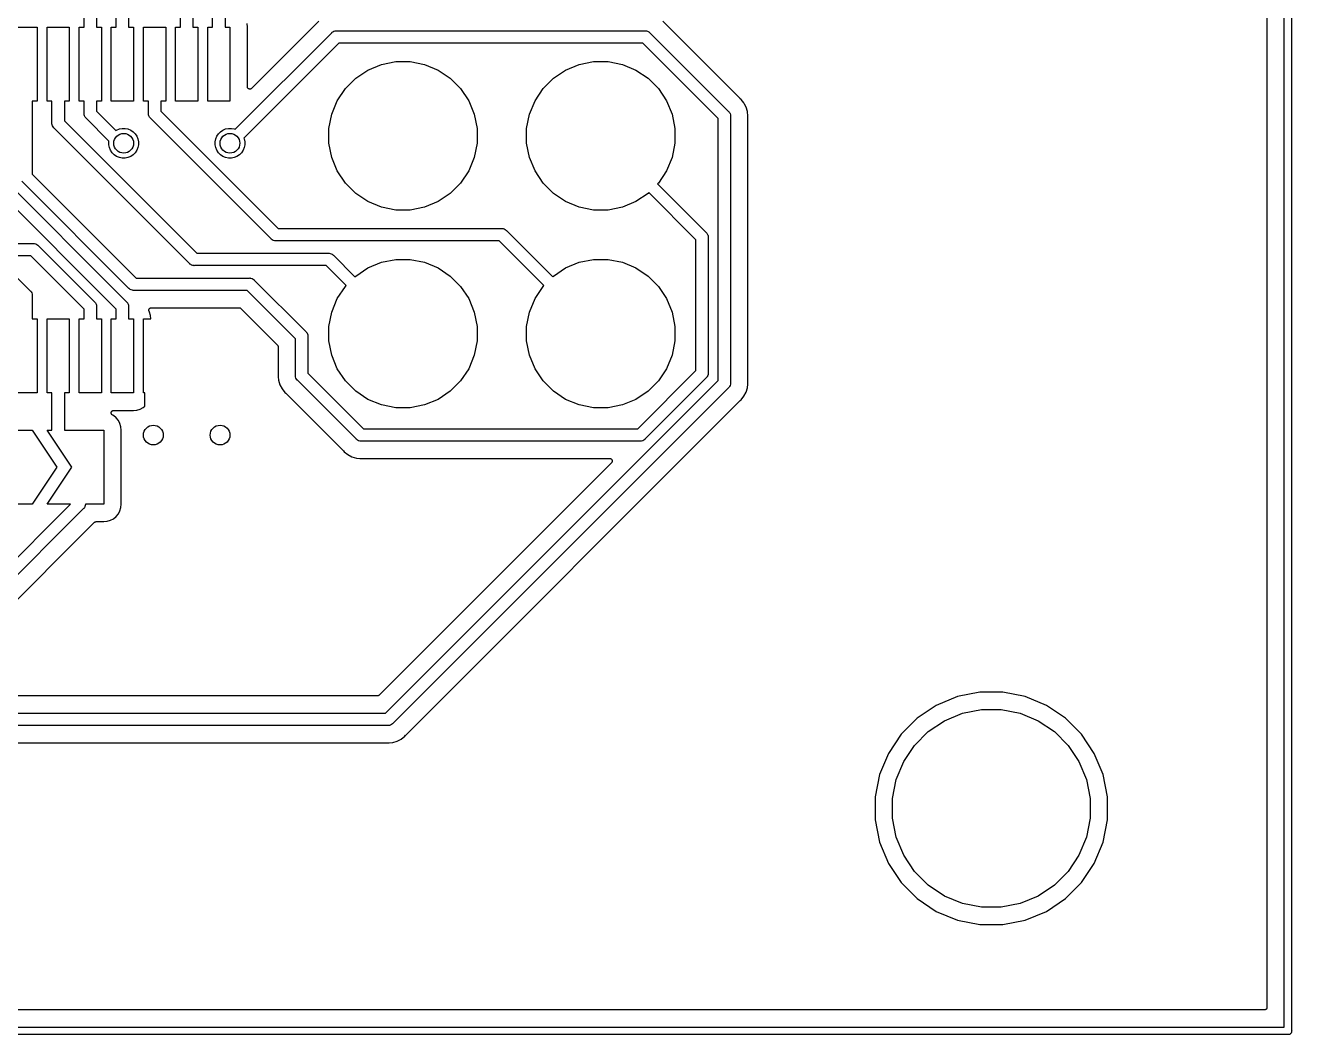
# Model space of a CAD drawing. Extents: x 3.36 to 8.33, y -5.94 to -3.6.
# Drawn here: x 7.321 to 8.33, y -5.936 to -5.133 of the extents above; entities that cross this region are included whole.
import ezdxf

# ---------------------------------------------------------------- set-up
doc = ezdxf.new("R2010")
doc.units = 0
doc.header["$MEASUREMENT"] = 0
doc.layers.add('BLACK', color=7, linetype='CONTINUOUS')

msp = doc.modelspace()

# ---------------------------------------------------------------- linework, layer by layer
at = {"layer": 'BLACK', "linetype": 'CONTINUOUS'}
for p, q in [((8.32382, -5.93012), (8.32382, -3.60531)), ((8.32972, -3.60251), (8.32972, -5.93293)), ((7.47047, -5.13386), (7.47047, -4.5958)), ((7.48031, -4.5949), (7.48031, -5.13386)), ((7.44488, -5.13386), (7.44488, -4.62113)), ((7.45472, -4.61934), (7.45472, -5.13386)), ((7.3937, -5.13386), (7.3937, -5.10433)), ((7.40354, -5.10433), (7.40354, -5.13386)), ((8.31004, -5.11686), (8.31004, -5.91437)), ((7.36811, -5.13386), (7.36811, -5.12605)), ((7.37795, -5.12426), (7.37795, -5.13386)), ((7.49811, -5.13395), (7.49783, -5.13116)), ((7.55496, -5.12923), (7.50147, -5.18271)), ((7.89046, -5.19078), (7.8289, -5.12923)), ((7.18771, -5.13842), (7.40193, -5.35265)), ((7.31299, -5.13386), (7.33071, -5.13386)), ((7.33071, -5.13386), (7.33071, -5.19291)), ((7.33858, -5.19291), (7.33858, -5.13386)), ((7.33858, -5.13386), (7.3563, -5.13386)), ((7.3563, -5.13386), (7.3563, -5.19291)), ((7.36417, -5.19291), (7.36417, -5.13386)), ((7.36417, -5.13386), (7.36811, -5.13386)), ((7.37795, -5.13386), (7.38189, -5.13386)), ((7.38189, -5.13386), (7.38189, -5.19291)), ((7.38976, -5.19291), (7.38976, -5.13386)), ((7.38976, -5.13386), (7.3937, -5.13386)), ((7.40354, -5.13386), (7.40748, -5.13386)), ((7.40748, -5.13386), (7.40748, -5.19291)), ((7.41535, -5.19291), (7.41535, -5.13386)), ((7.41535, -5.13386), (7.43307, -5.13386)), ((7.43307, -5.13386), (7.43307, -5.19291)), ((7.44094, -5.19291), (7.44094, -5.13386)), ((7.44094, -5.13386), (7.44488, -5.13386)), ((7.45472, -5.13386), (7.45866, -5.13386)), ((7.45866, -5.13386), (7.45866, -5.19291)), ((7.46654, -5.19291), (7.46654, -5.13386)), ((7.46654, -5.13386), (7.47047, -5.13386)), ((7.48031, -5.13386), (7.48425, -5.13386)), ((7.48425, -5.13386), (7.48425, -5.19291)), ((7.48837, -5.2153), (7.56525, -5.13842)), ((7.49811, -5.18132), (7.49811, -5.13395)), ((7.56525, -5.13842), (7.5654, -5.13824)), ((7.5654, -5.13824), (7.56559, -5.13808)), ((7.56559, -5.13808), (7.56615, -5.13762)), ((7.56559, -5.13808), (7.56559, -5.13808)), ((7.56615, -5.13762), (7.56701, -5.13716)), ((7.56701, -5.13716), (7.56712, -5.13713)), ((7.56712, -5.13713), (7.56793, -5.13688)), ((7.56793, -5.13688), (7.56866, -5.13681)), ((7.56866, -5.13681), (7.5689, -5.13679)), ((7.56866, -5.13681), (7.56866, -5.13681)), ((7.5689, -5.13679), (7.56914, -5.13681)), ((7.56914, -5.13681), (7.81472, -5.13681)), ((7.81472, -5.13681), (7.81496, -5.13679)), ((7.81496, -5.13679), (7.8152, -5.13681)), ((7.8152, -5.13681), (7.8152, -5.13681)), ((7.8152, -5.13681), (7.81593, -5.13688)), ((7.81593, -5.13688), (7.81685, -5.13716)), ((7.81685, -5.13716), (7.81771, -5.13762)), ((7.81771, -5.13762), (7.81846, -5.13824)), ((7.81846, -5.13824), (7.81861, -5.13842)), ((7.81861, -5.13842), (7.88126, -5.20107)), ((7.3937, -5.35834), (7.18202, -5.14665)), ((7.57094, -5.14665), (7.49533, -5.22226)), ((7.81292, -5.14665), (7.57094, -5.14665)), ((7.87303, -5.20676), (7.81292, -5.14665)), ((7.60482, -5.16369), (7.61623, -5.16142)), ((7.61623, -5.16142), (7.62786, -5.16142)), ((7.62786, -5.16142), (7.63927, -5.16369)), ((7.7623, -5.16369), (7.77371, -5.16142)), ((7.77371, -5.16142), (7.78534, -5.16142)), ((7.78534, -5.16142), (7.79675, -5.16369)), ((7.5844, -5.1746), (7.59407, -5.16814)), ((7.59407, -5.16814), (7.60482, -5.16369)), ((7.63927, -5.16369), (7.65002, -5.16814)), ((7.65002, -5.16814), (7.65969, -5.1746)), ((7.74188, -5.1746), (7.75155, -5.16814)), ((7.75155, -5.16814), (7.7623, -5.16369)), ((7.79675, -5.16369), (7.8075, -5.16814)), ((7.8075, -5.16814), (7.81717, -5.1746)), ((7.49813, -5.18151), (7.49811, -5.18132)), ((7.49814, -5.1817), (7.49813, -5.18151)), ((7.49815, -5.18171), (7.49814, -5.1817)), ((7.49814, -5.1817), (7.49814, -5.1817)), ((7.4982, -5.18188), (7.49815, -5.18171)), ((7.49825, -5.18207), (7.4982, -5.18188)), ((7.49826, -5.18207), (7.49825, -5.18207)), ((7.49834, -5.18224), (7.49826, -5.18207)), ((7.49826, -5.18207), (7.49826, -5.18207)), ((7.49843, -5.18241), (7.49834, -5.18224)), ((7.49844, -5.18241), (7.49843, -5.18241)), ((7.49843, -5.18241), (7.49843, -5.18241)), ((7.49856, -5.18256), (7.49844, -5.18241)), ((7.49867, -5.18271), (7.49856, -5.18256)), ((7.49868, -5.18271), (7.49867, -5.18271)), ((7.49883, -5.18283), (7.49868, -5.18271)), ((7.49868, -5.18271), (7.49868, -5.18271)), ((7.49897, -5.18295), (7.49883, -5.18283)), ((7.49898, -5.18295), (7.49897, -5.18295)), ((7.49897, -5.18295), (7.49897, -5.18295)), ((7.49914, -5.18305), (7.49898, -5.18295)), ((7.49931, -5.18314), (7.49914, -5.18305)), ((7.4995, -5.18319), (7.49931, -5.18314)), ((7.49931, -5.18314), (7.49931, -5.18314)), ((7.49931, -5.18314), (7.49931, -5.18314)), ((7.49967, -5.18325), (7.4995, -5.18319)), ((7.49968, -5.18325), (7.49967, -5.18325)), ((7.49987, -5.18327), (7.49968, -5.18325)), ((7.49968, -5.18325), (7.49968, -5.18325)), ((7.50006, -5.18329), (7.49987, -5.18327)), ((7.50025, -5.18327), (7.50006, -5.18329)), ((7.50006, -5.18329), (7.50006, -5.18329)), ((7.50006, -5.18329), (7.50006, -5.18329)), ((7.50044, -5.18326), (7.50025, -5.18327)), ((7.50045, -5.18326), (7.50044, -5.18326)), ((7.50044, -5.18326), (7.50044, -5.18326)), ((7.50062, -5.1832), (7.50045, -5.18326)), ((7.50081, -5.18315), (7.50062, -5.1832)), ((7.50098, -5.18306), (7.50081, -5.18315)), ((7.50081, -5.18315), (7.50081, -5.18315)), ((7.50081, -5.18315), (7.50081, -5.18315)), ((7.50115, -5.18297), (7.50098, -5.18306)), ((7.5013, -5.18285), (7.50115, -5.18297)), ((7.50115, -5.18297), (7.50115, -5.18297)), ((7.50115, -5.18297), (7.50115, -5.18297)), ((7.50145, -5.18273), (7.5013, -5.18285)), ((7.50147, -5.18271), (7.50145, -5.18273)), ((7.50145, -5.18273), (7.50145, -5.18273)), ((7.50145, -5.18273), (7.50145, -5.18273)), ((7.50145, -5.18273), (7.50145, -5.18273)), ((7.56971, -5.1925), (7.57618, -5.18283)), ((7.57618, -5.18283), (7.5844, -5.1746)), ((7.65969, -5.1746), (7.66792, -5.18283)), ((7.66792, -5.18283), (7.67438, -5.1925)), ((7.72719, -5.1925), (7.73366, -5.18283)), ((7.73366, -5.18283), (7.74188, -5.1746)), ((7.81717, -5.1746), (7.8254, -5.18283)), ((7.8254, -5.18283), (7.83186, -5.1925)), ((7.33071, -5.19291), (7.32677, -5.19291)), ((7.32677, -5.19291), (7.32677, -5.25091)), ((7.34252, -5.19291), (7.33858, -5.19291)), ((7.34252, -5.203), (7.34252, -5.19291)), ((7.3563, -5.19291), (7.35236, -5.19291)), ((7.35236, -5.19291), (7.35236, -5.20859)), ((7.36811, -5.19291), (7.36417, -5.19291)), ((7.36811, -5.20251), (7.36811, -5.19291)), ((7.38189, -5.19291), (7.37795, -5.19291)), ((7.37795, -5.19291), (7.37795, -5.20072)), ((7.40748, -5.19291), (7.38976, -5.19291)), ((7.41929, -5.19291), (7.41535, -5.19291)), ((7.41929, -5.20251), (7.41929, -5.19291)), ((7.43307, -5.19291), (7.42913, -5.19291)), ((7.42913, -5.19291), (7.42913, -5.20072)), ((7.45866, -5.19291), (7.44094, -5.19291)), ((7.48425, -5.19291), (7.46654, -5.19291)), ((7.56526, -5.20325), (7.56971, -5.1925)), ((7.67438, -5.1925), (7.67883, -5.20325)), ((7.72274, -5.20325), (7.72719, -5.1925)), ((7.83186, -5.1925), (7.83631, -5.20325)), ((7.89052, -5.19084), (7.89046, -5.19078)), ((7.89058, -5.1909), (7.89052, -5.19084)), ((7.8906, -5.19091), (7.89058, -5.1909)), ((7.89124, -5.19144), (7.8906, -5.19091)), ((7.89358, -5.19428), (7.89124, -5.19144)), ((7.34252, -5.21039), (7.34252, -5.203)), ((7.34252, -5.203), (7.34252, -5.203)), ((7.36809, -5.20276), (7.36811, -5.20251)), ((7.36818, -5.20372), (7.36809, -5.20276)), ((7.37795, -5.20072), (7.39349, -5.21626)), ((7.41927, -5.20276), (7.41929, -5.20251)), ((7.41929, -5.203), (7.41927, -5.20276)), ((7.41936, -5.20372), (7.41929, -5.203)), ((7.41929, -5.203), (7.41929, -5.203)), ((7.42913, -5.20072), (7.52271, -5.29429)), ((7.56299, -5.21466), (7.56526, -5.20325)), ((7.67883, -5.20325), (7.6811, -5.21466)), ((7.72047, -5.21466), (7.72274, -5.20325)), ((7.83631, -5.20325), (7.83858, -5.21466)), ((7.88126, -5.20107), (7.88145, -5.20123)), ((7.88145, -5.20123), (7.8816, -5.20142)), ((7.8816, -5.20142), (7.88206, -5.20198)), ((7.88206, -5.20198), (7.8823, -5.20242)), ((7.8823, -5.20242), (7.88252, -5.20283)), ((7.88252, -5.20283), (7.8828, -5.20376)), ((7.89406, -5.19518), (7.89358, -5.19428)), ((7.89531, -5.19753), (7.89406, -5.19518)), ((7.89406, -5.19518), (7.89406, -5.19518)), ((7.89638, -5.20106), (7.89531, -5.19753)), ((7.89674, -5.20472), (7.89638, -5.20106)), ((7.3425, -5.21063), (7.34252, -5.21039)), ((7.34252, -5.21087), (7.3425, -5.21063)), ((7.34259, -5.21159), (7.34252, -5.21087)), ((7.34252, -5.21087), (7.34252, -5.21087)), ((7.34287, -5.21252), (7.34259, -5.21159)), ((7.34333, -5.21338), (7.34287, -5.21252)), ((7.34394, -5.21413), (7.34333, -5.21338)), ((7.35236, -5.20859), (7.45775, -5.31398)), ((7.36846, -5.20465), (7.36818, -5.20372)), ((7.36892, -5.2055), (7.36846, -5.20465)), ((7.36938, -5.20606), (7.36892, -5.2055)), ((7.36953, -5.20625), (7.36938, -5.20606)), ((7.36972, -5.20641), (7.36953, -5.20625)), ((7.38792, -5.2246), (7.36972, -5.20641)), ((7.41964, -5.20465), (7.41936, -5.20372)), ((7.4201, -5.2055), (7.41964, -5.20465)), ((7.42072, -5.20625), (7.4201, -5.2055)), ((7.4209, -5.20641), (7.42072, -5.20625)), ((7.51702, -5.30252), (7.4209, -5.20641)), ((7.87303, -5.41528), (7.87303, -5.20676)), ((7.8828, -5.20376), (7.88287, -5.20448)), ((7.88287, -5.20448), (7.88287, -5.20448)), ((7.88287, -5.20448), (7.8829, -5.20472)), ((7.8829, -5.20472), (7.88287, -5.20497)), ((7.88287, -5.20497), (7.88287, -5.41708)), ((7.89665, -5.20571), (7.89666, -5.20563)), ((7.89665, -5.20574), (7.89665, -5.20571)), ((7.89665, -5.41631), (7.89665, -5.20574)), ((7.89666, -5.20555), (7.89674, -5.20472)), ((7.89666, -5.20563), (7.89666, -5.20555)), ((7.34413, -5.21428), (7.34394, -5.21413)), ((7.45206, -5.32221), (7.34413, -5.21428)), ((7.39349, -5.21626), (7.39401, -5.21591)), ((7.39401, -5.21591), (7.39616, -5.21502)), ((7.39616, -5.21502), (7.39844, -5.21457)), ((7.39844, -5.21457), (7.40077, -5.21457)), ((7.40077, -5.21457), (7.40305, -5.21502)), ((7.40305, -5.21502), (7.4052, -5.21591)), ((7.4052, -5.21591), (7.40714, -5.2172)), ((7.40714, -5.2172), (7.40878, -5.21885)), ((7.40878, -5.21885), (7.41007, -5.22078)), ((7.41007, -5.22078), (7.41096, -5.22293)), ((7.41096, -5.22293), (7.41142, -5.22521)), ((7.47244, -5.22521), (7.47289, -5.22293)), ((7.47289, -5.22293), (7.47379, -5.22078)), ((7.47379, -5.22078), (7.47508, -5.21885)), ((7.47508, -5.21885), (7.47672, -5.2172)), ((7.47672, -5.2172), (7.47866, -5.21591)), ((7.47866, -5.21591), (7.48081, -5.21502)), ((7.48081, -5.21502), (7.48309, -5.21457)), ((7.48309, -5.21457), (7.48542, -5.21457)), ((7.48542, -5.21457), (7.4877, -5.21502)), ((7.4877, -5.21502), (7.48837, -5.2153)), ((7.49533, -5.22226), (7.49561, -5.22293)), ((7.49561, -5.22293), (7.49606, -5.22521)), ((7.56299, -5.22629), (7.56299, -5.21466)), ((7.6811, -5.21466), (7.6811, -5.22629)), ((7.72047, -5.22629), (7.72047, -5.21466)), ((7.83858, -5.21466), (7.83858, -5.22629)), ((7.3878, -5.22521), (7.38792, -5.2246)), ((7.3878, -5.22754), (7.3878, -5.22521)), ((7.38825, -5.22982), (7.3878, -5.22754)), ((7.38914, -5.23197), (7.38825, -5.22982)), ((7.39043, -5.23391), (7.38914, -5.23197)), ((7.41007, -5.23197), (7.40878, -5.23391)), ((7.41096, -5.22982), (7.41007, -5.23197)), ((7.41142, -5.22754), (7.41096, -5.22982)), ((7.41142, -5.22521), (7.41142, -5.22754)), ((7.47244, -5.22754), (7.47244, -5.22521)), ((7.47289, -5.22982), (7.47244, -5.22754)), ((7.47379, -5.23197), (7.47289, -5.22982)), ((7.47508, -5.23391), (7.47379, -5.23197)), ((7.49472, -5.23197), (7.49343, -5.23391)), ((7.49561, -5.22982), (7.49472, -5.23197)), ((7.49606, -5.22754), (7.49561, -5.22982)), ((7.49606, -5.22521), (7.49606, -5.22754)), ((7.56526, -5.2377), (7.56299, -5.22629)), ((7.6811, -5.22629), (7.67883, -5.2377)), ((7.72274, -5.2377), (7.72047, -5.22629)), ((7.83858, -5.22629), (7.83631, -5.2377)), ((7.39208, -5.23555), (7.39043, -5.23391)), ((7.39401, -5.23684), (7.39208, -5.23555)), ((7.39616, -5.23774), (7.39401, -5.23684)), ((7.39844, -5.23819), (7.39616, -5.23774)), ((7.40077, -5.23819), (7.39844, -5.23819)), ((7.40305, -5.23774), (7.40077, -5.23819)), ((7.4052, -5.23684), (7.40305, -5.23774)), ((7.40714, -5.23555), (7.4052, -5.23684)), ((7.40878, -5.23391), (7.40714, -5.23555)), ((7.47672, -5.23555), (7.47508, -5.23391)), ((7.47866, -5.23684), (7.47672, -5.23555)), ((7.48081, -5.23774), (7.47866, -5.23684)), ((7.48309, -5.23819), (7.48081, -5.23774)), ((7.48542, -5.23819), (7.48309, -5.23819)), ((7.4877, -5.23774), (7.48542, -5.23819)), ((7.48985, -5.23684), (7.4877, -5.23774)), ((7.49178, -5.23555), (7.48985, -5.23684)), ((7.49343, -5.23391), (7.49178, -5.23555)), ((7.56971, -5.24845), (7.56526, -5.2377)), ((7.67883, -5.2377), (7.67438, -5.24845)), ((7.72719, -5.24845), (7.72274, -5.2377)), ((7.83631, -5.2377), (7.83186, -5.24845)), ((7.32677, -5.25091), (7.40952, -5.33366)), ((7.57618, -5.25812), (7.56971, -5.24845)), ((7.67438, -5.24845), (7.66792, -5.25812)), ((7.73366, -5.25812), (7.72719, -5.24845)), ((7.83186, -5.24845), (7.8254, -5.25812)), ((7.40383, -5.34189), (7.31854, -5.2566)), ((7.5844, -5.26634), (7.57618, -5.25812)), ((7.66792, -5.25812), (7.65969, -5.26634)), ((7.74188, -5.26634), (7.73366, -5.25812)), ((7.8254, -5.25812), (7.82477, -5.25875)), ((7.82477, -5.25875), (7.86355, -5.29753)), ((7.59407, -5.27281), (7.5844, -5.26634)), ((7.60482, -5.27726), (7.59407, -5.27281)), ((7.65002, -5.27281), (7.63927, -5.27726)), ((7.65969, -5.26634), (7.65002, -5.27281)), ((7.75155, -5.27281), (7.74188, -5.26634)), ((7.7623, -5.27726), (7.75155, -5.27281)), ((7.8075, -5.27281), (7.79675, -5.27726)), ((7.81717, -5.26634), (7.8075, -5.27281)), ((7.81781, -5.26571), (7.81717, -5.26634)), ((7.85531, -5.30322), (7.81781, -5.26571)), ((7.61623, -5.27953), (7.60482, -5.27726)), ((7.62786, -5.27953), (7.61623, -5.27953)), ((7.63927, -5.27726), (7.62786, -5.27953)), ((7.77371, -5.27953), (7.7623, -5.27726)), ((7.78534, -5.27953), (7.77371, -5.27953)), ((7.79675, -5.27726), (7.78534, -5.27953)), ((7.52271, -5.29429), (7.70055, -5.29429)), ((7.70055, -5.29429), (7.70079, -5.29427)), ((7.70079, -5.29427), (7.70103, -5.29429)), ((7.70103, -5.29429), (7.70103, -5.29429)), ((7.70103, -5.29429), (7.70175, -5.29436)), ((7.70175, -5.29436), (7.70268, -5.29464)), ((7.51717, -5.30271), (7.51702, -5.30252)), ((7.51736, -5.30286), (7.51717, -5.30271)), ((7.51782, -5.30324), (7.51736, -5.30286)), ((7.51736, -5.30286), (7.51736, -5.30286)), ((7.51792, -5.30332), (7.51782, -5.30324)), ((7.51878, -5.30378), (7.51792, -5.30332)), ((7.5197, -5.30406), (7.51878, -5.30378)), ((7.52043, -5.30413), (7.5197, -5.30406)), ((7.52067, -5.30416), (7.52043, -5.30413)), ((7.52043, -5.30413), (7.52043, -5.30413)), ((7.52091, -5.30413), (7.52067, -5.30416)), ((7.69875, -5.30413), (7.52091, -5.30413)), ((7.73429, -5.33967), (7.69875, -5.30413)), ((7.70268, -5.29464), (7.70353, -5.2951)), ((7.70353, -5.2951), (7.70428, -5.29572)), ((7.70428, -5.29572), (7.70444, -5.2959)), ((7.70444, -5.2959), (7.74125, -5.33271)), ((7.85532, -5.40741), (7.85531, -5.30322)), ((7.86355, -5.29753), (7.86373, -5.29768)), ((7.86373, -5.29768), (7.86389, -5.29787)), ((7.86389, -5.29787), (7.86435, -5.29843)), ((7.86435, -5.29843), (7.86465, -5.29899)), ((7.86465, -5.29899), (7.8648, -5.29929)), ((7.8648, -5.29929), (7.86509, -5.30022)), ((7.86509, -5.30022), (7.86516, -5.30094)), ((7.86516, -5.30094), (7.86516, -5.30094)), ((7.86516, -5.30094), (7.86518, -5.30118)), ((7.86518, -5.30118), (7.86516, -5.30142)), ((7.86516, -5.30142), (7.86516, -5.40921)), ((7.21678, -5.3061), (7.32751, -5.3061)), ((7.32751, -5.3061), (7.32776, -5.30608)), ((7.32776, -5.30608), (7.328, -5.3061)), ((7.328, -5.3061), (7.328, -5.3061)), ((7.328, -5.3061), (7.32872, -5.30617)), ((7.32872, -5.30617), (7.32965, -5.30645)), ((7.32965, -5.30645), (7.3305, -5.30691)), ((7.3305, -5.30691), (7.33125, -5.30753)), ((7.33125, -5.30753), (7.33141, -5.30771)), ((7.33141, -5.30771), (7.37634, -5.35265)), ((7.45775, -5.31398), (7.56275, -5.31398)), ((7.56275, -5.31398), (7.56299, -5.31395)), ((7.56299, -5.31395), (7.56323, -5.31398)), ((7.56323, -5.31398), (7.56323, -5.31398)), ((7.56323, -5.31398), (7.56396, -5.31405)), ((7.56396, -5.31405), (7.56488, -5.31433)), ((7.56488, -5.31433), (7.56574, -5.31479)), ((7.32572, -5.31594), (7.21857, -5.31594)), ((7.36811, -5.35834), (7.32572, -5.31594)), ((7.45221, -5.32239), (7.45206, -5.32221)), ((7.4524, -5.32255), (7.45221, -5.32239)), ((7.45296, -5.32301), (7.4524, -5.32255)), ((7.45353, -5.32331), (7.45296, -5.32301)), ((7.45382, -5.32347), (7.45353, -5.32331)), ((7.45474, -5.32375), (7.45382, -5.32347)), ((7.45547, -5.32382), (7.45474, -5.32375)), ((7.45571, -5.32384), (7.45547, -5.32382)), ((7.45547, -5.32382), (7.45547, -5.32382)), ((7.45595, -5.32382), (7.45571, -5.32384)), ((7.56095, -5.32382), (7.45595, -5.32382)), ((7.57681, -5.33967), (7.56095, -5.32382)), ((7.56574, -5.31479), (7.56649, -5.3154)), ((7.56649, -5.3154), (7.56664, -5.31559)), ((7.56664, -5.31559), (7.58377, -5.33271)), ((7.59407, -5.32562), (7.60482, -5.32117)), ((7.60482, -5.32117), (7.61623, -5.3189)), ((7.61623, -5.3189), (7.62786, -5.3189)), ((7.62786, -5.3189), (7.63927, -5.32117)), ((7.63927, -5.32117), (7.65002, -5.32562)), ((7.75155, -5.32562), (7.7623, -5.32117)), ((7.7623, -5.32117), (7.77371, -5.3189)), ((7.77371, -5.3189), (7.78534, -5.3189)), ((7.78534, -5.3189), (7.79675, -5.32117)), ((7.79675, -5.32117), (7.8075, -5.32562)), ((7.31271, -5.33134), (7.32516, -5.34379)), ((7.40952, -5.33366), (7.49976, -5.33366)), ((7.49976, -5.33366), (7.5, -5.33364)), ((7.5, -5.33364), (7.50024, -5.33366)), ((7.50024, -5.33366), (7.50024, -5.33366)), ((7.50024, -5.33366), (7.50096, -5.33373)), ((7.50096, -5.33373), (7.50189, -5.33401)), ((7.50189, -5.33401), (7.50275, -5.33447)), ((7.50275, -5.33447), (7.5035, -5.33509)), ((7.58377, -5.33271), (7.5844, -5.33208)), ((7.5844, -5.33208), (7.59407, -5.32562)), ((7.65002, -5.32562), (7.65969, -5.33208)), ((7.65969, -5.33208), (7.66792, -5.34031)), ((7.74125, -5.33271), (7.74188, -5.33208)), ((7.74188, -5.33208), (7.75155, -5.32562)), ((7.8075, -5.32562), (7.81717, -5.33208)), ((7.81717, -5.33208), (7.8254, -5.34031)), ((7.32516, -5.34379), (7.32535, -5.34394)), ((7.32535, -5.34394), (7.3255, -5.34413)), ((7.3255, -5.34413), (7.3255, -5.34413)), ((7.3255, -5.34413), (7.3258, -5.34449)), ((7.3258, -5.34449), (7.32596, -5.34469)), ((7.32596, -5.34469), (7.32642, -5.34555)), ((7.40398, -5.34208), (7.40383, -5.34189)), ((7.40417, -5.34223), (7.40398, -5.34208)), ((7.40464, -5.34261), (7.40417, -5.34223)), ((7.40417, -5.34223), (7.40417, -5.34223)), ((7.40473, -5.34269), (7.40464, -5.34261)), ((7.40559, -5.34315), (7.40473, -5.34269)), ((7.40652, -5.34343), (7.40559, -5.34315)), ((7.40724, -5.3435), (7.40652, -5.34343)), ((7.40748, -5.34353), (7.40724, -5.3435)), ((7.40724, -5.3435), (7.40724, -5.3435)), ((7.40772, -5.3435), (7.40748, -5.34353)), ((7.49796, -5.3435), (7.40772, -5.3435)), ((7.53642, -5.38196), (7.49796, -5.3435)), ((7.5035, -5.33509), (7.50365, -5.33527)), ((7.50365, -5.33527), (7.54465, -5.37627)), ((7.56971, -5.34998), (7.57618, -5.34031)), ((7.57618, -5.34031), (7.57681, -5.33967)), ((7.66792, -5.34031), (7.67438, -5.34998)), ((7.72719, -5.34998), (7.73366, -5.34031)), ((7.73366, -5.34031), (7.73429, -5.33967)), ((7.8254, -5.34031), (7.83186, -5.34998)), ((7.32642, -5.34555), (7.3267, -5.34648)), ((7.3267, -5.34648), (7.32677, -5.3472)), ((7.32677, -5.3472), (7.32677, -5.3472)), ((7.32677, -5.3472), (7.3268, -5.34744)), ((7.3268, -5.34744), (7.32677, -5.34768)), ((7.32677, -5.34768), (7.32677, -5.36614)), ((7.37634, -5.35265), (7.37653, -5.3528)), ((7.37653, -5.3528), (7.37668, -5.35299)), ((7.37668, -5.35299), (7.37668, -5.35299)), ((7.37668, -5.35299), (7.37705, -5.35344)), ((7.37705, -5.35344), (7.37714, -5.35355)), ((7.37714, -5.35355), (7.3776, -5.35441)), ((7.3776, -5.35441), (7.37788, -5.35533)), ((7.40193, -5.35265), (7.40212, -5.3528)), ((7.40212, -5.3528), (7.40227, -5.35299)), ((7.40227, -5.35299), (7.40273, -5.35355)), ((7.40273, -5.35355), (7.40297, -5.354)), ((7.40297, -5.354), (7.40319, -5.35441)), ((7.40319, -5.35441), (7.40347, -5.35533)), ((7.56526, -5.36073), (7.56971, -5.34998)), ((7.67438, -5.34998), (7.67883, -5.36073)), ((7.72274, -5.36073), (7.72719, -5.34998)), ((7.83186, -5.34998), (7.83631, -5.36073)), ((7.36811, -5.36614), (7.36811, -5.35834)), ((7.37788, -5.35533), (7.37795, -5.35606)), ((7.37795, -5.35606), (7.37795, -5.35606)), ((7.37795, -5.35606), (7.37798, -5.3563)), ((7.37798, -5.3563), (7.37795, -5.35654)), ((7.37795, -5.35654), (7.37795, -5.36614)), ((7.3937, -5.36614), (7.3937, -5.35834)), ((7.40347, -5.35533), (7.40354, -5.35606)), ((7.40354, -5.35606), (7.40354, -5.35606)), ((7.40354, -5.35606), (7.40357, -5.3563)), ((7.40357, -5.3563), (7.40354, -5.35654)), ((7.40354, -5.35654), (7.40354, -5.36614)), ((7.41969, -5.35924), (7.4197, -5.35914)), ((7.41969, -5.35933), (7.41969, -5.35924)), ((7.41969, -5.35942), (7.41969, -5.35933)), ((7.41971, -5.35952), (7.41969, -5.35942)), ((7.4197, -5.35904), (7.41972, -5.35895)), ((7.4197, -5.35914), (7.4197, -5.35904)), ((7.41972, -5.35962), (7.41971, -5.35952)), ((7.41972, -5.35895), (7.41973, -5.35886)), ((7.41975, -5.35971), (7.41972, -5.35962)), ((7.41973, -5.35886), (7.41976, -5.35876)), ((7.41976, -5.3598), (7.41975, -5.35971)), ((7.41976, -5.35876), (7.41978, -5.35866)), ((7.4198, -5.35989), (7.41976, -5.3598)), ((7.41978, -5.35866), (7.41981, -5.35858)), ((7.41983, -5.35999), (7.4198, -5.35989)), ((7.41981, -5.35858), (7.41984, -5.35849)), ((7.41987, -5.36007), (7.41983, -5.35999)), ((7.41984, -5.35849), (7.41989, -5.3584)), ((7.41991, -5.36016), (7.41987, -5.36007)), ((7.41989, -5.3584), (7.41993, -5.35831)), ((7.41992, -5.36018), (7.41991, -5.36016)), ((7.42027, -5.36084), (7.41992, -5.36018)), ((7.41993, -5.35831), (7.41998, -5.35823)), ((7.41998, -5.35823), (7.42002, -5.35815)), ((7.42002, -5.35815), (7.42009, -5.35807)), ((7.42009, -5.35807), (7.42014, -5.35799)), ((7.42014, -5.35799), (7.42021, -5.35793)), ((7.42021, -5.35793), (7.42027, -5.35786)), ((7.42027, -5.35786), (7.42035, -5.35779)), ((7.42106, -5.36344), (7.42027, -5.36084)), ((7.42035, -5.35779), (7.42042, -5.35772)), ((7.42042, -5.35772), (7.42049, -5.35767)), ((7.42049, -5.35767), (7.42056, -5.35761)), ((7.42056, -5.35761), (7.42065, -5.35756)), ((7.42065, -5.35756), (7.42074, -5.35751)), ((7.42074, -5.35751), (7.42082, -5.35747)), ((7.42082, -5.35747), (7.4209, -5.35743)), ((7.4209, -5.35743), (7.421, -5.3574)), ((7.421, -5.3574), (7.42109, -5.35736)), ((7.42133, -5.36614), (7.42106, -5.36344)), ((7.42109, -5.35736), (7.42118, -5.35735)), ((7.42118, -5.35735), (7.42127, -5.35732)), ((7.42127, -5.35732), (7.42137, -5.35731)), ((7.42137, -5.35731), (7.42147, -5.35729)), ((7.42147, -5.35729), (7.42156, -5.35729)), ((7.42156, -5.35729), (7.42165, -5.35728)), ((7.42165, -5.35728), (7.49144, -5.35728)), ((7.49144, -5.35728), (7.49145, -5.35728)), ((7.49144, -5.35728), (7.49144, -5.35728)), ((7.49145, -5.35728), (7.49145, -5.35728)), ((7.49145, -5.35728), (7.49147, -5.35728)), ((7.49147, -5.35728), (7.49164, -5.3573)), ((7.49164, -5.3573), (7.49183, -5.35732)), ((7.49183, -5.35732), (7.49184, -5.35733)), ((7.49184, -5.35733), (7.49185, -5.35733)), ((7.49185, -5.35733), (7.49202, -5.35738)), ((7.49202, -5.35738), (7.49219, -5.35743)), ((7.49219, -5.35743), (7.4922, -5.35744)), ((7.4922, -5.35744), (7.49221, -5.35744)), ((7.49221, -5.35744), (7.49237, -5.35753)), ((7.49237, -5.35753), (7.49253, -5.35762)), ((7.49253, -5.35762), (7.49254, -5.35762)), ((7.49254, -5.35762), (7.49255, -5.35763)), ((7.49255, -5.35763), (7.49269, -5.35774)), ((7.49269, -5.35774), (7.49283, -5.35786)), ((7.49283, -5.35786), (7.52206, -5.38709)), ((7.56299, -5.37214), (7.56526, -5.36073)), ((7.67883, -5.36073), (7.6811, -5.37214)), ((7.72047, -5.37214), (7.72274, -5.36073)), ((7.83631, -5.36073), (7.83858, -5.37214)), ((7.32677, -5.36614), (7.33071, -5.36614)), ((7.33071, -5.36614), (7.33071, -5.4252)), ((7.33858, -5.4252), (7.33858, -5.36614)), ((7.33858, -5.36614), (7.3563, -5.36614)), ((7.3563, -5.36614), (7.3563, -5.4252)), ((7.36417, -5.4252), (7.36417, -5.36614)), ((7.36417, -5.36614), (7.36811, -5.36614)), ((7.37795, -5.36614), (7.38189, -5.36614)), ((7.38189, -5.36614), (7.38189, -5.4252)), ((7.38976, -5.4252), (7.38976, -5.36614)), ((7.38976, -5.36614), (7.3937, -5.36614)), ((7.40354, -5.36614), (7.40748, -5.36614)), ((7.40748, -5.36614), (7.40748, -5.4252)), ((7.41535, -5.4252), (7.41535, -5.36614)), ((7.41535, -5.36614), (7.42133, -5.36614)), ((7.56299, -5.38377), (7.56299, -5.37214)), ((7.6811, -5.37214), (7.6811, -5.38377)), ((7.72047, -5.38377), (7.72047, -5.37214)), ((7.83858, -5.37214), (7.83858, -5.38377)), ((7.53642, -5.41118), (7.53642, -5.38196)), ((7.54465, -5.37627), (7.54484, -5.37642)), ((7.54484, -5.37642), (7.54499, -5.37661)), ((7.54499, -5.37661), (7.54499, -5.37661)), ((7.54499, -5.37661), (7.5453, -5.37699)), ((7.5453, -5.37699), (7.54545, -5.37717)), ((7.54545, -5.37717), (7.54591, -5.37803)), ((7.54591, -5.37803), (7.54619, -5.37896)), ((7.54619, -5.37896), (7.54626, -5.37968)), ((7.54626, -5.37968), (7.54626, -5.37968)), ((7.54626, -5.37968), (7.54628, -5.37992)), ((7.54628, -5.37992), (7.54626, -5.38016)), ((7.54626, -5.38016), (7.54626, -5.40938)), ((7.56526, -5.39518), (7.56299, -5.38377)), ((7.6811, -5.38377), (7.67883, -5.39518)), ((7.72274, -5.39518), (7.72047, -5.38377)), ((7.83858, -5.38377), (7.83631, -5.39518)), ((7.52206, -5.38709), (7.52207, -5.3871)), ((7.52207, -5.3871), (7.52207, -5.3871)), ((7.52207, -5.3871), (7.52207, -5.3871)), ((7.52207, -5.3871), (7.52208, -5.38711)), ((7.52208, -5.38711), (7.52219, -5.38725)), ((7.52219, -5.38725), (7.52231, -5.38739)), ((7.52231, -5.38739), (7.52231, -5.3874)), ((7.52231, -5.3874), (7.52232, -5.38741)), ((7.52232, -5.38741), (7.5224, -5.38757)), ((7.5224, -5.38757), (7.52249, -5.38773)), ((7.52249, -5.38773), (7.52249, -5.38774)), ((7.52249, -5.38774), (7.5225, -5.38775)), ((7.5225, -5.38775), (7.52255, -5.38793)), ((7.52255, -5.38793), (7.5226, -5.3881)), ((7.5226, -5.3881), (7.5226, -5.38811)), ((7.5226, -5.38811), (7.5226, -5.38812)), ((7.5226, -5.38812), (7.52262, -5.3883)), ((7.52262, -5.3883), (7.52264, -5.38848)), ((7.52264, -5.38848), (7.52264, -5.4104)), ((7.56971, -5.40593), (7.56526, -5.39518)), ((7.67883, -5.39518), (7.67438, -5.40593)), ((7.72719, -5.40593), (7.72274, -5.39518)), ((7.83631, -5.39518), (7.83186, -5.40593)), ((7.52263, -5.4106), (7.52255, -5.41142)), ((7.52255, -5.41142), (7.52263, -5.41224)), ((7.52264, -5.41043), (7.52263, -5.41051)), ((7.52263, -5.41051), (7.52263, -5.4106)), ((7.52263, -5.41224), (7.52263, -5.41224)), ((7.52263, -5.41224), (7.52291, -5.41508)), ((7.52264, -5.4104), (7.52264, -5.41043)), ((7.52291, -5.41508), (7.52398, -5.41861)), ((7.53639, -5.41142), (7.53642, -5.41118)), ((7.53642, -5.41166), (7.53639, -5.41142)), ((7.53649, -5.41238), (7.53642, -5.41166)), ((7.53642, -5.41166), (7.53642, -5.41166)), ((7.53677, -5.41331), (7.53649, -5.41238)), ((7.53723, -5.41416), (7.53677, -5.41331)), ((7.53784, -5.41491), (7.53723, -5.41416)), ((7.53803, -5.41507), (7.53784, -5.41491)), ((7.58493, -5.46197), (7.53803, -5.41507)), ((7.54626, -5.40938), (7.59062, -5.45374)), ((7.57618, -5.4156), (7.56971, -5.40593)), ((7.6082, -5.68012), (7.87303, -5.41528)), ((7.67438, -5.40593), (7.66792, -5.4156)), ((7.73366, -5.4156), (7.72719, -5.40593)), ((7.80899, -5.45374), (7.85532, -5.40741)), ((7.86355, -5.4131), (7.81467, -5.46197)), ((7.83186, -5.40593), (7.8254, -5.4156)), ((7.86373, -5.41295), (7.86355, -5.4131)), ((7.86389, -5.41275), (7.86373, -5.41295)), ((7.86435, -5.4122), (7.86389, -5.41275)), ((7.8648, -5.41134), (7.86435, -5.4122)), ((7.86481, -5.41131), (7.8648, -5.41134)), ((7.86509, -5.41041), (7.86481, -5.41131)), ((7.86516, -5.40969), (7.86509, -5.41041)), ((7.86516, -5.40921), (7.86518, -5.40945)), ((7.86518, -5.40945), (7.86516, -5.40969)), ((7.86516, -5.40969), (7.86516, -5.40969)), ((7.33071, -5.4252), (7.31299, -5.4252)), ((7.34252, -5.4252), (7.33858, -5.4252)), ((7.34252, -5.45472), (7.34252, -5.4252)), ((7.3563, -5.4252), (7.35236, -5.4252)), ((7.35236, -5.4252), (7.35236, -5.45472)), ((7.38189, -5.4252), (7.36417, -5.4252)), ((7.40748, -5.4252), (7.38976, -5.4252)), ((7.41634, -5.4252), (7.41535, -5.4252)), ((7.41634, -5.43575), (7.41634, -5.4252)), ((7.52398, -5.41861), (7.52571, -5.42186)), ((7.52571, -5.42186), (7.52805, -5.4247)), ((7.52805, -5.4247), (7.52869, -5.42523)), ((7.52869, -5.42523), (7.52871, -5.42525)), ((7.52871, -5.42525), (7.52877, -5.42531)), ((7.52877, -5.42531), (7.52883, -5.42536)), ((7.52883, -5.42536), (7.57464, -5.47117)), ((7.5844, -5.42382), (7.57618, -5.4156)), ((7.59407, -5.43029), (7.5844, -5.42382)), ((7.88126, -5.42097), (7.61388, -5.68835)), ((7.65969, -5.42382), (7.65002, -5.43029)), ((7.66792, -5.4156), (7.65969, -5.42382)), ((7.74188, -5.42382), (7.73366, -5.4156)), ((7.75155, -5.43029), (7.74188, -5.42382)), ((7.81717, -5.42382), (7.8075, -5.43029)), ((7.8254, -5.4156), (7.81717, -5.42382)), ((7.88145, -5.42082), (7.88126, -5.42097)), ((7.88169, -5.42053), (7.88145, -5.42082)), ((7.88206, -5.42007), (7.88169, -5.42053)), ((7.88252, -5.41922), (7.88206, -5.42007)), ((7.88255, -5.41911), (7.88252, -5.41922)), ((7.8828, -5.41829), (7.88255, -5.41911)), ((7.88287, -5.41756), (7.8828, -5.41829)), ((7.88287, -5.41708), (7.8829, -5.41732)), ((7.8829, -5.41732), (7.88287, -5.41756)), ((7.88287, -5.41756), (7.88287, -5.41756)), ((7.89358, -5.42776), (7.89531, -5.42451)), ((7.89531, -5.42451), (7.89638, -5.42099)), ((7.89638, -5.42099), (7.89666, -5.41815)), ((7.89666, -5.41639), (7.89665, -5.41631)), ((7.89666, -5.41647), (7.89666, -5.41639)), ((7.89666, -5.4165), (7.89666, -5.41647)), ((7.89674, -5.41732), (7.89666, -5.4165)), ((7.89666, -5.41814), (7.89674, -5.41732)), ((7.89666, -5.41815), (7.89666, -5.41814)), ((7.60482, -5.43474), (7.59407, -5.43029)), ((7.61623, -5.43701), (7.60482, -5.43474)), ((7.62418, -5.69755), (7.89046, -5.43126)), ((7.63927, -5.43474), (7.62786, -5.43701)), ((7.65002, -5.43029), (7.63927, -5.43474)), ((7.7623, -5.43474), (7.75155, -5.43029)), ((7.77371, -5.43701), (7.7623, -5.43474)), ((7.79675, -5.43474), (7.78534, -5.43701)), ((7.8075, -5.43029), (7.79675, -5.43474)), ((7.89046, -5.43126), (7.89048, -5.43124)), ((7.89048, -5.43124), (7.89054, -5.43119)), ((7.89054, -5.43119), (7.8906, -5.43113)), ((7.8906, -5.43113), (7.89124, -5.43061)), ((7.89124, -5.43061), (7.89358, -5.42776)), ((7.38966, -5.44101), (7.38967, -5.44091)), ((7.38967, -5.4411), (7.38966, -5.44101)), ((7.38967, -5.44081), (7.38969, -5.44072)), ((7.38967, -5.44091), (7.38967, -5.44081)), ((7.38967, -5.4412), (7.38967, -5.4411)), ((7.38969, -5.44129), (7.38967, -5.4412)), ((7.38969, -5.44072), (7.3897, -5.44063)), ((7.38969, -5.44139), (7.38969, -5.44129)), ((7.38972, -5.44148), (7.38969, -5.44139)), ((7.3897, -5.44063), (7.38973, -5.44053)), ((7.38974, -5.44157), (7.38972, -5.44148)), ((7.38973, -5.44053), (7.38975, -5.44043)), ((7.38978, -5.44166), (7.38974, -5.44157)), ((7.38975, -5.44043), (7.38979, -5.44035)), ((7.3898, -5.44176), (7.38978, -5.44166)), ((7.38979, -5.44035), (7.38981, -5.44026)), ((7.38985, -5.44184), (7.3898, -5.44176)), ((7.38981, -5.44026), (7.38986, -5.44017)), ((7.38988, -5.44193), (7.38985, -5.44184)), ((7.38986, -5.44017), (7.3899, -5.44008)), ((7.38994, -5.44201), (7.38988, -5.44193)), ((7.3899, -5.44008), (7.38995, -5.44)), ((7.38998, -5.4421), (7.38994, -5.44201)), ((7.38995, -5.44), (7.39, -5.43992)), ((7.39004, -5.44217), (7.38998, -5.4421)), ((7.39, -5.43992), (7.39006, -5.43984)), ((7.39009, -5.44225), (7.39004, -5.44217)), ((7.39006, -5.43984), (7.39011, -5.43976)), ((7.39016, -5.44232), (7.39009, -5.44225)), ((7.39011, -5.43976), (7.39018, -5.4397)), ((7.39022, -5.4424), (7.39016, -5.44232)), ((7.39018, -5.4397), (7.39024, -5.43962)), ((7.39029, -5.44246), (7.39022, -5.4424)), ((7.39024, -5.43962), (7.39032, -5.43956)), ((7.39036, -5.44253), (7.39029, -5.44246)), ((7.39032, -5.43956), (7.39039, -5.43949)), ((7.39044, -5.44258), (7.39036, -5.44253)), ((7.39039, -5.43949), (7.39047, -5.43944)), ((7.39052, -5.44265), (7.39044, -5.44258)), ((7.39047, -5.43944), (7.39054, -5.43938)), ((7.3906, -5.44269), (7.39052, -5.44265)), ((7.39054, -5.43938), (7.39063, -5.43934)), ((7.39068, -5.44274), (7.3906, -5.44269)), ((7.39063, -5.43934), (7.39071, -5.43928)), ((7.3907, -5.44276), (7.39068, -5.44274)), ((7.39155, -5.44321), (7.3907, -5.44276)), ((7.39071, -5.43928), (7.3908, -5.43925)), ((7.3908, -5.43925), (7.39088, -5.4392)), ((7.39088, -5.4392), (7.39097, -5.43917)), ((7.39097, -5.43917), (7.39106, -5.43914)), ((7.39106, -5.43914), (7.39116, -5.43912)), ((7.39116, -5.43912), (7.39125, -5.43909)), ((7.39125, -5.43909), (7.39134, -5.43908)), ((7.39134, -5.43908), (7.39144, -5.43906)), ((7.39144, -5.43906), (7.39153, -5.43906)), ((7.39153, -5.43906), (7.39163, -5.43905)), ((7.39365, -5.44493), (7.39155, -5.44321)), ((7.39163, -5.43905), (7.40738, -5.43905)), ((7.39537, -5.44703), (7.39365, -5.44493)), ((7.40738, -5.43905), (7.41018, -5.43878)), ((7.41018, -5.43878), (7.41278, -5.43799)), ((7.41278, -5.43799), (7.41517, -5.43671)), ((7.41517, -5.43671), (7.41634, -5.43575)), ((7.62786, -5.43701), (7.61623, -5.43701)), ((7.78534, -5.43701), (7.77371, -5.43701)), ((7.30118, -5.45472), (7.32677, -5.45472)), ((7.32677, -5.45472), (7.34646, -5.48425)), ((7.35827, -5.48425), (7.33858, -5.45472)), ((7.33858, -5.45472), (7.34252, -5.45472)), ((7.35236, -5.45472), (7.38386, -5.45472)), ((7.38386, -5.45472), (7.38386, -5.51378)), ((7.39665, -5.44943), (7.39537, -5.44703)), ((7.39744, -5.45202), (7.39665, -5.44943)), ((7.39771, -5.45482), (7.39744, -5.45202)), ((7.39771, -5.51368), (7.39771, -5.45482)), ((7.59062, -5.45374), (7.80899, -5.45374)), ((7.58509, -5.46216), (7.58493, -5.46197)), ((7.58527, -5.46231), (7.58509, -5.46216)), ((7.58574, -5.46269), (7.58527, -5.46231)), ((7.58527, -5.46231), (7.58527, -5.46231)), ((7.58584, -5.46277), (7.58574, -5.46269)), ((7.58669, -5.46323), (7.58584, -5.46277)), ((7.58762, -5.46351), (7.58669, -5.46323)), ((7.58834, -5.46358), (7.58762, -5.46351)), ((7.58858, -5.46361), (7.58834, -5.46358)), ((7.58834, -5.46358), (7.58834, -5.46358)), ((7.58882, -5.46358), (7.58858, -5.46361)), ((7.81078, -5.46358), (7.58882, -5.46358)), ((7.81102, -5.46361), (7.81078, -5.46358)), ((7.81126, -5.46358), (7.81102, -5.46361)), ((7.81127, -5.46358), (7.81126, -5.46358)), ((7.81199, -5.46351), (7.81127, -5.46358)), ((7.81292, -5.46323), (7.81199, -5.46351)), ((7.81377, -5.46277), (7.81292, -5.46323)), ((7.81452, -5.46216), (7.81377, -5.46277)), ((7.81467, -5.46197), (7.81452, -5.46216)), ((7.57464, -5.47117), (7.57466, -5.47119)), ((7.57466, -5.47119), (7.57471, -5.47125)), ((7.57471, -5.47125), (7.57477, -5.47131)), ((7.57477, -5.47131), (7.5753, -5.47195)), ((7.5753, -5.47195), (7.57814, -5.47429)), ((7.57814, -5.47429), (7.58139, -5.47602)), ((7.34646, -5.48425), (7.32677, -5.51378)), ((7.33858, -5.51378), (7.35827, -5.48425)), ((7.58139, -5.47602), (7.58492, -5.47709)), ((7.58492, -5.47709), (7.58776, -5.47737)), ((7.58776, -5.47737), (7.58776, -5.47737)), ((7.58776, -5.47737), (7.58858, -5.47745)), ((7.58858, -5.47745), (7.5894, -5.47737)), ((7.5894, -5.47737), (7.58943, -5.47737)), ((7.58943, -5.47737), (7.58951, -5.47737)), ((7.58951, -5.47737), (7.5896, -5.47736)), ((7.5896, -5.47736), (7.78671, -5.47736)), ((7.7881, -5.48073), (7.60306, -5.66576)), ((7.78671, -5.47736), (7.78673, -5.47736)), ((7.78673, -5.47736), (7.78673, -5.47736)), ((7.78673, -5.47736), (7.78674, -5.47736)), ((7.78674, -5.47736), (7.78674, -5.47736)), ((7.78674, -5.47736), (7.78692, -5.47738)), ((7.78692, -5.47738), (7.78712, -5.4774)), ((7.78712, -5.4774), (7.78712, -5.4774)), ((7.78712, -5.4774), (7.78712, -5.47741)), ((7.78712, -5.47741), (7.7873, -5.47746)), ((7.7873, -5.47746), (7.78748, -5.47752)), ((7.78748, -5.47752), (7.78749, -5.47752)), ((7.78749, -5.47752), (7.78749, -5.47752)), ((7.78749, -5.47752), (7.78766, -5.47761)), ((7.78766, -5.47761), (7.78782, -5.4777)), ((7.78782, -5.4777), (7.78782, -5.4777)), ((7.78782, -5.4777), (7.78783, -5.47771)), ((7.78783, -5.47771), (7.78797, -5.47783)), ((7.78797, -5.47783), (7.78812, -5.47795)), ((7.78811, -5.48072), (7.7881, -5.48073)), ((7.7881, -5.48073), (7.7881, -5.48073)), ((7.7881, -5.48073), (7.7881, -5.48073)), ((7.78822, -5.48058), (7.78811, -5.48072)), ((7.78812, -5.47795), (7.78812, -5.47795)), ((7.78812, -5.47795), (7.78812, -5.47795)), ((7.78812, -5.47795), (7.78823, -5.47809)), ((7.78835, -5.48043), (7.78822, -5.48058)), ((7.78823, -5.47809), (7.78836, -5.47825)), ((7.78844, -5.48026), (7.78835, -5.48043)), ((7.78835, -5.48043), (7.78835, -5.48043)), ((7.78835, -5.48043), (7.78835, -5.48043)), ((7.78836, -5.47825), (7.78836, -5.47825)), ((7.78836, -5.47825), (7.78836, -5.47825)), ((7.78836, -5.47825), (7.78844, -5.47841)), ((7.78844, -5.47841), (7.78854, -5.47859)), ((7.78853, -5.48009), (7.78844, -5.48026)), ((7.78859, -5.47991), (7.78853, -5.48009)), ((7.78853, -5.48009), (7.78853, -5.48009)), ((7.78853, -5.48009), (7.78853, -5.48009)), ((7.78854, -5.47859), (7.78854, -5.47859)), ((7.78854, -5.47859), (7.78854, -5.47859)), ((7.78854, -5.47859), (7.78859, -5.47876)), ((7.78859, -5.47876), (7.78865, -5.47896)), ((7.78864, -5.47973), (7.78859, -5.47991)), ((7.78866, -5.47953), (7.78864, -5.47972)), ((7.78864, -5.47972), (7.78864, -5.47972)), ((7.78864, -5.47972), (7.78864, -5.47973)), ((7.78865, -5.47896), (7.78865, -5.47896)), ((7.78865, -5.47896), (7.78865, -5.47896)), ((7.78865, -5.47896), (7.78866, -5.47914)), ((7.78866, -5.47914), (7.78868, -5.47934)), ((7.78868, -5.47934), (7.78866, -5.47953)), ((7.78868, -5.47934), (7.78868, -5.47934)), ((7.78868, -5.47934), (7.78868, -5.47934)), ((7.20859, -5.6624), (7.35721, -5.51378)), ((7.32677, -5.51378), (7.2874, -5.51378)), ((7.35721, -5.51378), (7.33858, -5.51378)), ((7.36874, -5.51567), (7.36828, -5.51653)), ((7.3688, -5.51547), (7.36874, -5.51567)), ((7.36902, -5.51474), (7.3688, -5.51547)), ((7.36909, -5.51402), (7.36902, -5.51474)), ((7.36912, -5.51378), (7.36909, -5.51402)), ((7.36909, -5.51402), (7.36909, -5.51402)), ((7.38386, -5.51378), (7.36912, -5.51378)), ((7.36912, -5.51378), (7.36912, -5.51378)), ((7.39744, -5.51648), (7.39771, -5.51368)), ((7.36748, -5.51743), (7.21428, -5.67063)), ((7.36767, -5.51728), (7.36748, -5.51743)), ((7.36782, -5.51709), (7.36767, -5.51728)), ((7.36828, -5.51653), (7.36782, -5.51709)), ((7.36782, -5.51709), (7.36782, -5.51709)), ((7.38916, -5.52657), (7.39155, -5.52529)), ((7.39155, -5.52529), (7.39365, -5.52357)), ((7.39365, -5.52357), (7.39537, -5.52147)), ((7.39537, -5.52147), (7.39665, -5.51908)), ((7.39665, -5.51908), (7.39744, -5.51648)), ((7.24142, -5.66298), (7.37619, -5.52821)), ((7.37619, -5.52821), (7.37621, -5.52819)), ((7.37619, -5.52821), (7.37619, -5.52821)), ((7.37619, -5.52821), (7.37619, -5.52821)), ((7.37619, -5.52821), (7.37619, -5.52821)), ((7.37621, -5.52819), (7.37635, -5.52808)), ((7.37635, -5.52808), (7.37649, -5.52796)), ((7.37649, -5.52796), (7.3765, -5.52796)), ((7.3765, -5.52796), (7.37651, -5.52795)), ((7.37651, -5.52795), (7.37667, -5.52787)), ((7.37667, -5.52787), (7.37683, -5.52778)), ((7.37683, -5.52778), (7.37684, -5.52778)), ((7.37684, -5.52778), (7.37685, -5.52778)), ((7.37685, -5.52778), (7.37702, -5.52773)), ((7.37702, -5.52773), (7.3772, -5.52767)), ((7.3772, -5.52767), (7.37721, -5.52767)), ((7.37721, -5.52767), (7.37722, -5.52767)), ((7.37722, -5.52767), (7.3774, -5.52765)), ((7.3774, -5.52765), (7.37758, -5.52764)), ((7.37758, -5.52764), (7.38376, -5.52764)), ((7.38376, -5.52764), (7.38656, -5.52736)), ((7.38656, -5.52736), (7.38916, -5.52657)), ((7.60167, -5.66634), (7.24281, -5.66634)), ((7.60185, -5.66632), (7.60167, -5.66634)), ((7.60203, -5.66631), (7.60185, -5.66632)), ((7.60204, -5.6663), (7.60203, -5.66631)), ((7.60205, -5.6663), (7.60204, -5.6663)), ((7.60223, -5.66625), (7.60205, -5.6663)), ((7.6024, -5.6662), (7.60223, -5.66625)), ((7.60241, -5.6662), (7.6024, -5.6662)), ((7.60242, -5.66619), (7.60241, -5.6662)), ((7.60258, -5.66611), (7.60242, -5.66619)), ((7.60274, -5.66602), (7.60258, -5.66611)), ((7.60275, -5.66602), (7.60274, -5.66602)), ((7.60276, -5.66601), (7.60275, -5.66602)), ((7.60291, -5.6659), (7.60276, -5.66601)), ((7.60304, -5.66578), (7.60291, -5.6659)), ((7.60306, -5.66577), (7.60304, -5.66578)), ((7.60306, -5.66576), (7.60306, -5.66577)), ((7.60306, -5.66577), (7.60306, -5.66577)), ((7.60306, -5.66577), (7.60306, -5.66577)), ((8.06356, -5.66694), (8.04673, -5.67392)), ((8.08144, -5.66339), (8.06356, -5.66694)), ((8.09966, -5.66339), (8.08144, -5.66339)), ((8.11754, -5.66694), (8.09966, -5.66339)), ((8.13438, -5.67392), (8.11754, -5.66694)), ((8.04673, -5.67392), (8.03157, -5.68404)), ((8.06758, -5.68019), (8.0828, -5.67717)), ((8.0828, -5.67717), (8.09831, -5.67717)), ((8.09831, -5.67717), (8.11352, -5.68019)), ((8.14953, -5.68404), (8.13438, -5.67392)), ((5.12015, -5.68012), (7.6082, -5.68012)), ((8.03157, -5.68404), (8.01869, -5.69693)), ((8.04036, -5.69474), (8.05325, -5.68613)), ((8.05325, -5.68613), (8.06758, -5.68019)), ((8.11352, -5.68019), (8.12785, -5.68613)), ((8.12785, -5.68613), (8.14075, -5.69474)), ((8.16242, -5.69693), (8.14953, -5.68404)), ((7.60999, -5.68996), (5.11835, -5.68996)), ((7.61023, -5.68999), (7.60999, -5.68996)), ((7.61048, -5.68996), (7.61023, -5.68999)), ((7.6112, -5.68989), (7.61048, -5.68996)), ((7.61048, -5.68996), (7.61048, -5.68996)), ((7.61213, -5.68961), (7.6112, -5.68989)), ((7.61298, -5.68915), (7.61213, -5.68961)), ((7.61373, -5.68854), (7.61298, -5.68915)), ((7.61388, -5.68835), (7.61373, -5.68854)), ((7.62352, -5.69833), (7.62405, -5.69769)), ((7.62405, -5.69769), (7.62406, -5.69767)), ((7.62406, -5.69767), (7.62412, -5.69761)), ((7.62412, -5.69761), (7.62418, -5.69755)), ((8.01869, -5.69693), (8.00856, -5.71208)), ((8.02939, -5.70571), (8.04036, -5.69474)), ((8.14075, -5.69474), (8.15171, -5.70571)), ((8.17254, -5.71208), (8.16242, -5.69693)), ((5.11913, -5.70374), (7.60922, -5.70374)), ((7.60922, -5.70374), (7.60925, -5.70374)), ((7.60925, -5.70374), (7.60933, -5.70375)), ((7.60933, -5.70375), (7.60941, -5.70375)), ((7.60941, -5.70375), (7.61023, -5.70383)), ((7.61023, -5.70383), (7.61106, -5.70375)), ((7.61106, -5.70375), (7.6139, -5.70347)), ((7.61106, -5.70375), (7.61106, -5.70375)), ((7.6139, -5.70347), (7.61743, -5.7024)), ((7.61743, -5.7024), (7.62067, -5.70067)), ((7.62067, -5.70067), (7.62352, -5.69833)), ((8.02077, -5.71861), (8.02939, -5.70571)), ((8.15171, -5.70571), (8.16033, -5.71861)), ((8.00856, -5.71208), (8.00159, -5.72892)), ((8.17952, -5.72892), (8.17254, -5.71208)), ((8.01484, -5.73294), (8.02077, -5.71861)), ((8.16033, -5.71861), (8.16627, -5.73294)), ((8.00159, -5.72892), (7.99803, -5.74679)), ((8.01181, -5.74815), (8.01484, -5.73294)), ((8.16627, -5.73294), (8.16929, -5.74815)), ((8.18307, -5.74679), (8.17952, -5.72892)), ((7.99803, -5.74679), (7.99803, -5.76502)), ((8.01181, -5.76366), (8.01181, -5.74815)), ((8.16929, -5.74815), (8.16929, -5.76366)), ((8.18307, -5.76502), (8.18307, -5.74679)), ((7.99803, -5.76502), (8.00159, -5.78289)), ((8.01484, -5.77887), (8.01181, -5.76366)), ((8.16929, -5.76366), (8.16627, -5.77887)), ((8.17952, -5.78289), (8.18307, -5.76502)), ((8.00159, -5.78289), (8.00856, -5.79973)), ((8.02077, -5.7932), (8.01484, -5.77887)), ((8.16627, -5.77887), (8.16033, -5.7932)), ((8.17254, -5.79973), (8.17952, -5.78289)), ((8.02939, -5.8061), (8.02077, -5.7932)), ((8.16033, -5.7932), (8.15171, -5.8061)), ((8.00856, -5.79973), (8.01869, -5.81488)), ((8.04036, -5.81707), (8.02939, -5.8061)), ((8.15171, -5.8061), (8.14075, -5.81707)), ((8.16242, -5.81488), (8.17254, -5.79973)), ((8.01869, -5.81488), (8.03157, -5.82777)), ((8.05325, -5.82568), (8.04036, -5.81707)), ((8.14075, -5.81707), (8.12785, -5.82568)), ((8.14953, -5.82777), (8.16242, -5.81488)), ((8.03157, -5.82777), (8.04673, -5.8379)), ((8.06758, -5.83162), (8.05325, -5.82568)), ((8.12785, -5.82568), (8.11352, -5.83162)), ((8.13438, -5.8379), (8.14953, -5.82777)), ((8.04673, -5.8379), (8.06356, -5.84487)), ((8.0828, -5.83465), (8.06758, -5.83162)), ((8.09831, -5.83465), (8.0828, -5.83465)), ((8.11352, -5.83162), (8.09831, -5.83465)), ((8.11754, -5.84487), (8.13438, -5.8379)), ((8.06356, -5.84487), (8.08144, -5.84843)), ((8.08144, -5.84843), (8.09966, -5.84843)), ((8.09966, -5.84843), (8.11754, -5.84487)), ((8.30807, -5.91634), (3.38484, -5.91634)), ((8.30826, -5.91632), (8.30807, -5.91634)), ((8.30844, -5.9163), (8.30826, -5.91632)), ((8.30845, -5.9163), (8.30844, -5.9163)), ((8.30863, -5.91625), (8.30845, -5.9163)), ((8.30845, -5.9163), (8.30845, -5.9163)), ((8.30881, -5.9162), (8.30863, -5.91625)), ((8.30882, -5.91619), (8.30881, -5.91619)), ((8.30881, -5.91619), (8.30881, -5.9162)), ((8.30899, -5.9161), (8.30882, -5.91619)), ((8.30915, -5.91602), (8.30899, -5.9161)), ((8.30916, -5.91601), (8.30915, -5.91601)), ((8.30915, -5.91601), (8.30915, -5.91602)), ((8.30931, -5.91589), (8.30916, -5.91601)), ((8.30945, -5.91578), (8.30931, -5.91589)), ((8.30946, -5.91577), (8.30945, -5.91577)), ((8.30945, -5.91577), (8.30945, -5.91578)), ((8.30958, -5.91562), (8.30946, -5.91577)), ((8.3097, -5.91548), (8.30958, -5.91562)), ((8.30979, -5.91531), (8.3097, -5.91547)), ((8.3097, -5.91547), (8.3097, -5.91548)), ((8.3097, -5.91548), (8.3097, -5.91548)), ((8.30988, -5.91515), (8.30979, -5.91531)), ((8.30989, -5.91513), (8.30988, -5.91514)), ((8.30988, -5.91514), (8.30988, -5.91515)), ((8.30994, -5.91496), (8.30989, -5.91513)), ((8.31, -5.91478), (8.30994, -5.91496)), ((8.31002, -5.91458), (8.31, -5.91477)), ((8.31, -5.91477), (8.31, -5.91477)), ((8.31, -5.91477), (8.31, -5.91478)), ((8.31004, -5.9144), (8.31002, -5.91458)), ((8.31004, -5.91437), (8.31004, -5.91438)), ((8.31004, -5.91438), (8.31004, -5.91438)), ((8.31004, -5.91438), (8.31004, -5.91438)), ((8.31004, -5.91438), (8.31004, -5.9144)), ((8.32663, -5.93602), (3.36629, -5.93602)), ((3.36909, -5.93012), (8.32382, -5.93012)), ((8.32677, -5.93604), (8.32663, -5.93602)), ((8.32692, -5.93602), (8.32677, -5.93604)), ((8.32735, -5.93598), (8.32692, -5.93602)), ((8.32791, -5.93581), (8.32735, -5.93598)), ((8.32842, -5.93554), (8.32791, -5.93581)), ((8.32887, -5.93517), (8.32842, -5.93554)), ((8.32924, -5.93472), (8.32887, -5.93517)), ((8.32951, -5.93421), (8.32924, -5.93472)), ((8.32968, -5.93365), (8.32951, -5.93421)), ((8.32974, -5.93307), (8.32968, -5.93365)), ((8.32972, -5.93293), (8.32974, -5.93307))]:
    msp.add_line(p, q, dxfattribs=at)
at = {"layer": 'BLACK'}
for centre in [(7.39961, -5.22638), (7.48425, -5.22638), (7.42323, -5.45866), (7.47638, -5.45866)]:
    msp.add_circle(centre, 0.00787, dxfattribs=at)

doc.saveas('drawing.dxf')
